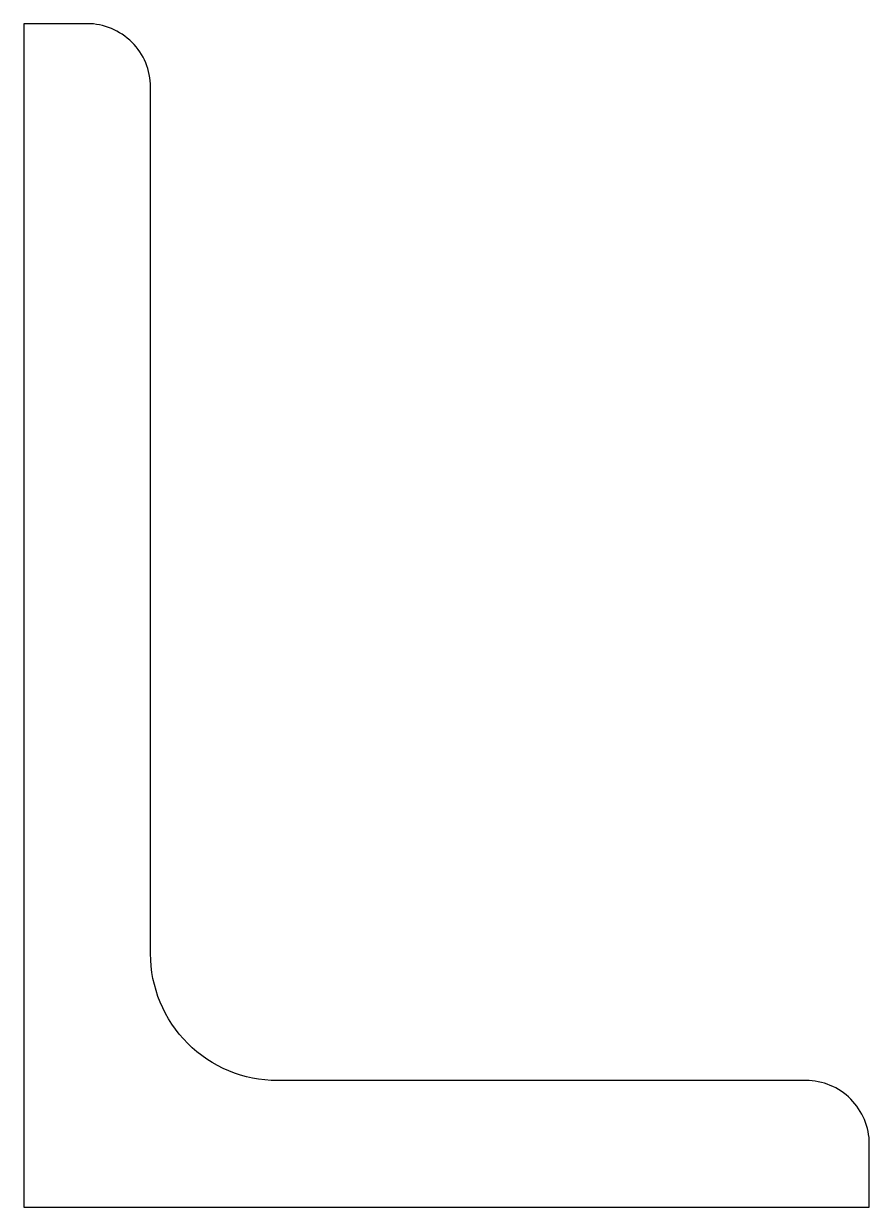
# Model space of a CAD drawing. Header units: inches. Extents: x -1.25 to 1.25, y -1.75 to 1.75.
import ezdxf

# ---------------------------------------------------------------- set-up
doc = ezdxf.new("R2010")
doc.units = ezdxf.units.IN
doc.layers.add('steel', color=7, linetype='Continuous')

msp = doc.modelspace()

# ---------------------------------------------------------------- linework, layer by layer
at = {"layer": 'steel'}
msp.add_lwpolyline([(-1.25, -1.75), (1.25, -1.75), (1.25, -1.5625, 0.414214), (1.0625, -1.375), (-0.5, -1.375, -0.414214), (-0.875, -1), (-0.875, 1.5625, 0.414214), (-1.0625, 1.75), (-1.25, 1.75), (-1.25, -1.75)], format="xyb", dxfattribs=at)

doc.saveas('drawing.dxf')
